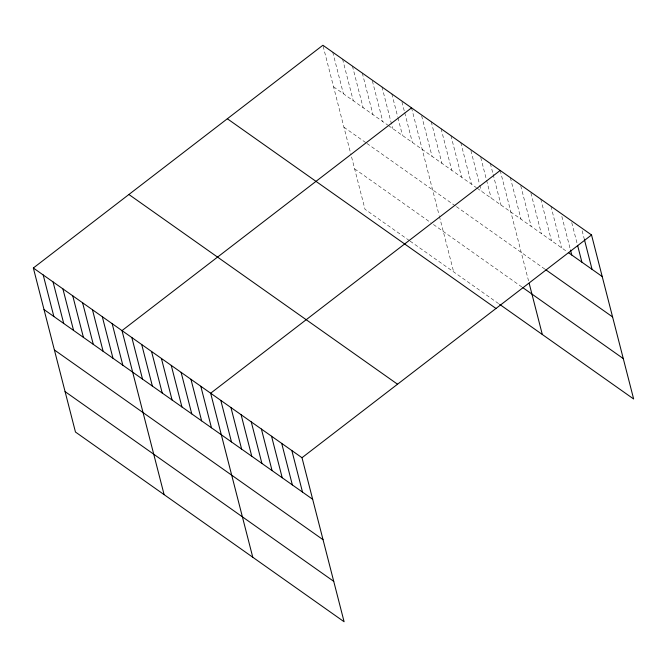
<?xml version="1.0" encoding="UTF-8"?>
<svg xmlns="http://www.w3.org/2000/svg" width="667" height="667" viewBox="0 0 667 667"><rect width="100%" height="100%" fill="white"/><g stroke="black" fill="none" stroke-linecap="round" stroke-linejoin="round"><path stroke-width="0.5" stroke-dasharray="3.33 2.5" d="M333.558 86.793L387.735 125.054M388.553 125.629L476.388 187.66M477.205 188.244L567.525 252.026M343.939 127.214L366.1 142.863M366.917 143.447L455.569 206.053M456.395 206.628L544.922 269.151M354.627 168.859L430.965 222.77M433.433 224.512L522.086 287.118M409.33 240.579L365.007 209.28L350.742 153.71M410.155 241.162L498.808 303.768M582.149 230.765L584.434 239.67M571.744 222.611L577.08 243.388M561.847 216.433L570.235 249.074M550.942 206.295L561.606 247.849M540.787 199.133L551.459 240.679M530.899 192.955L541.312 233.508M520.744 185.785L531.157 226.346M510.347 177.63L521.01 219.176M500.192 170.46L528.531 280.824M490.345 163.507L492.888 173.395M493.138 174.387L501.009 205.052M480.749 157.537L486.335 179.298M486.593 180.29L491.162 198.099M470.902 150.584L479.531 184.217M479.79 185.201L481.316 191.137M460.797 142.638L471.461 184.184M450.942 135.676L461.614 177.23M441.095 128.723L451.759 170.268M431.241 121.769L441.913 163.315M421.644 115.8L432.058 156.361M411.539 107.854L439.153 215.374M439.395 216.325L453.66 271.886M401.943 101.884L404.485 111.781M404.744 112.765L412.364 142.446M391.846 93.939L397.682 116.692M397.941 117.684L402.509 135.484M381.991 86.985L392.663 128.531M372.394 81.015L382.808 121.577M362.289 73.07L372.961 114.616M352.443 66.116L363.106 107.662M342.588 59.155L353.26 100.709M332.741 52.201L343.405 93.747M323.145 46.231L350.5 152.768"/><path stroke-width="1" d="M33.35 268.001L301.993 457.72L344.105 621.752L75.463 432.033L33.35 268.001L322.895 45.248L591.537 234.967L633.65 398.999L499.625 304.344M411.539 107.854L122.003 330.607L164.115 494.639M500.192 170.46L210.655 393.222L252.768 557.253M301.993 457.72L591.537 234.967M568.376 252.626L602.201 276.513M545.764 269.751L612.581 316.933M522.903 287.694L623.27 358.579M227.339 118.751L495.99 308.479M128.898 194.489L397.54 384.217M44.022 309.555L312.665 499.275M54.394 349.967L323.036 539.695M65.091 391.612L333.733 581.341M584.434 239.67L592.054 269.351M577.589 245.364L581.907 262.181M570.485 250.067L571.752 255.011M529.256 283.658L542.313 334.492M291.846 450.558L302.51 492.104M281.699 443.388L292.363 484.942M271.544 436.226L282.216 477.772M261.397 429.056L272.069 470.602M251.251 421.886L261.914 463.44M241.104 414.724L251.767 456.27M230.949 407.554L241.621 449.099M220.802 400.383L231.474 441.938M200.8 386.26L211.472 427.814M190.954 379.306L201.626 420.852M181.107 372.353L191.771 413.899M171.252 365.391L181.924 406.945M161.406 358.437L172.069 399.983M151.551 351.484L162.223 393.03M141.704 344.522L152.368 386.068M131.849 337.569L142.521 379.114M112.156 323.653L122.82 365.199M102.301 316.7L112.973 358.246M92.455 309.738L103.118 351.292M82.6 302.785L93.272 344.33M72.753 295.831L83.417 337.377M62.898 288.869L73.57 330.423M53.052 281.916L63.715 323.462M43.197 274.962L53.869 316.508"/></g></svg>
